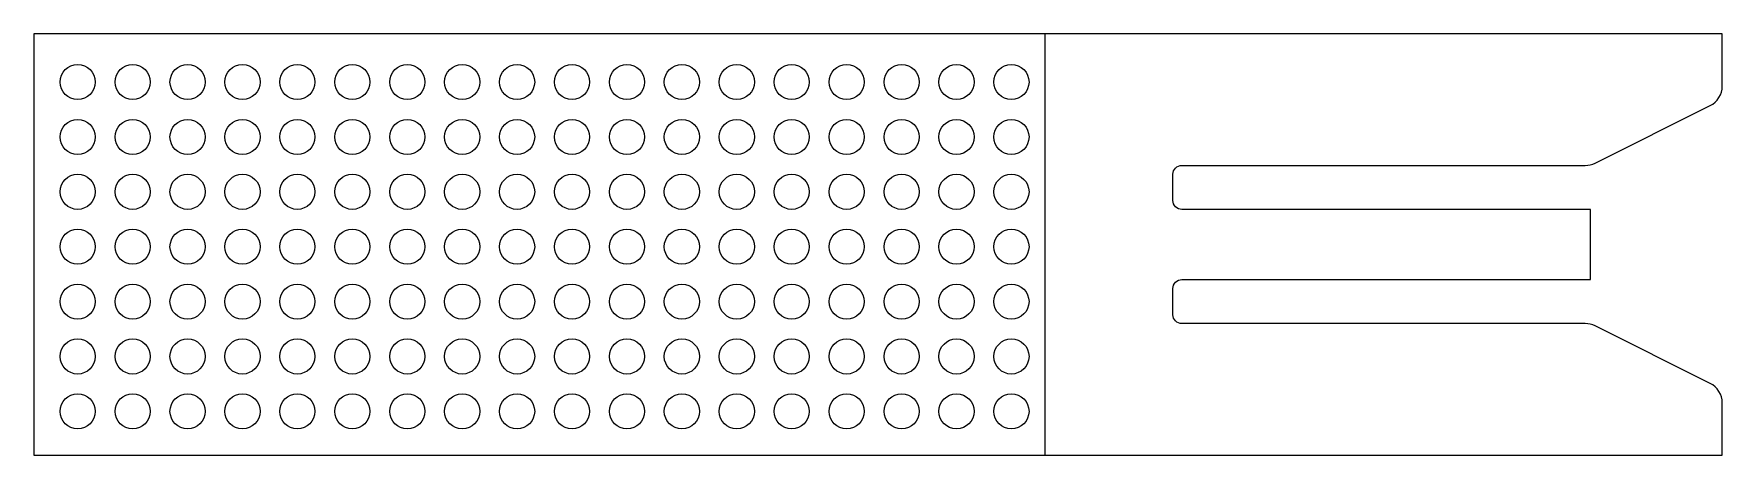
# Model space of a CAD drawing. Extents: x -230 to 154, y -48 to 48.
import ezdxf

# ---------------------------------------------------------------- set-up
doc = ezdxf.new("R2010")
doc.units = 0

msp = doc.modelspace()

# ---------------------------------------------------------------- linework, layer by layer
at = {"layer": '1'}
msp.add_lwpolyline([(154.27, 48), (-230, 48), (-230, -48), (154.27, -48), (154.27, -36.09, 0.284079), (151.5, -31.62), (125.32, -18.53, 0.116434), (123.09, -18), (31.27, -18, -0.414214), (29.27, -16), (29.27, -10, -0.414214), (31.27, -8), (124.27, -8), (124.27, 8), (31.27, 8, -0.414214), (29.27, 10), (29.27, 16, -0.414214), (31.27, 18), (123.09, 18, 0.116434), (125.32, 18.53), (151.5, 31.62, 0.284079), (154.27, 36.09)], format="xyb", close=True, dxfattribs=at)
for centre in [(-220, 37), (-207.5, 37), (-195, 37), (-182.5, 37), (-170, 37), (-157.5, 37), (-145, 37), (-132.5, 37), (-120, 37), (-107.5, 37), (-95, 37), (-82.5, 37), (-70, 37), (-57.5, 37), (-45, 37), (-32.5, 37), (-20, 37), (-7.5, 37), (-220, 24.5), (-207.5, 24.5), (-195, 24.5), (-182.5, 24.5), (-170, 24.5), (-157.5, 24.5), (-145, 24.5), (-132.5, 24.5), (-120, 24.5), (-107.5, 24.5), (-95, 24.5), (-82.5, 24.5), (-70, 24.5), (-57.5, 24.5), (-45, 24.5), (-32.5, 24.5), (-20, 24.5), (-7.5, 24.5), (-220, 12), (-207.5, 12), (-195, 12), (-182.5, 12), (-170, 12), (-157.5, 12), (-145, 12), (-132.5, 12), (-120, 12), (-107.5, 12), (-95, 12), (-82.5, 12), (-70, 12), (-57.5, 12), (-45, 12), (-32.5, 12), (-20, 12), (-7.5, 12), (-220, -0.5), (-207.5, -0.5), (-195, -0.5), (-182.5, -0.5), (-170, -0.5), (-157.5, -0.5), (-145, -0.5), (-132.5, -0.5), (-120, -0.5), (-107.5, -0.5), (-95, -0.5), (-82.5, -0.5), (-70, -0.5), (-57.5, -0.5), (-45, -0.5), (-32.5, -0.5), (-20, -0.5), (-7.5, -0.5), (-220, -13), (-207.5, -13), (-195, -13), (-182.5, -13), (-170, -13), (-157.5, -13), (-145, -13), (-132.5, -13), (-120, -13), (-107.5, -13), (-95, -13), (-82.5, -13), (-70, -13), (-57.5, -13), (-45, -13), (-32.5, -13), (-20, -13), (-7.5, -13), (-220, -25.5), (-207.5, -25.5), (-195, -25.5), (-182.5, -25.5), (-170, -25.5), (-157.5, -25.5), (-145, -25.5), (-132.5, -25.5), (-120, -25.5), (-107.5, -25.5), (-95, -25.5), (-82.5, -25.5), (-70, -25.5), (-57.5, -25.5), (-45, -25.5), (-32.5, -25.5), (-20, -25.5), (-7.5, -25.5), (-220, -38), (-207.5, -38), (-195, -38), (-182.5, -38), (-170, -38), (-157.5, -38), (-145, -38), (-132.5, -38), (-120, -38), (-107.5, -38), (-95, -38), (-82.5, -38), (-70, -38), (-57.5, -38), (-45, -38), (-32.5, -38), (-20, -38), (-7.5, -38)]:
    msp.add_circle(centre, 4, dxfattribs=at)
at = {"layer": '2'}
msp.add_line((0.13, 48), (0.13, -48), dxfattribs=at)

doc.saveas('drawing.dxf')
